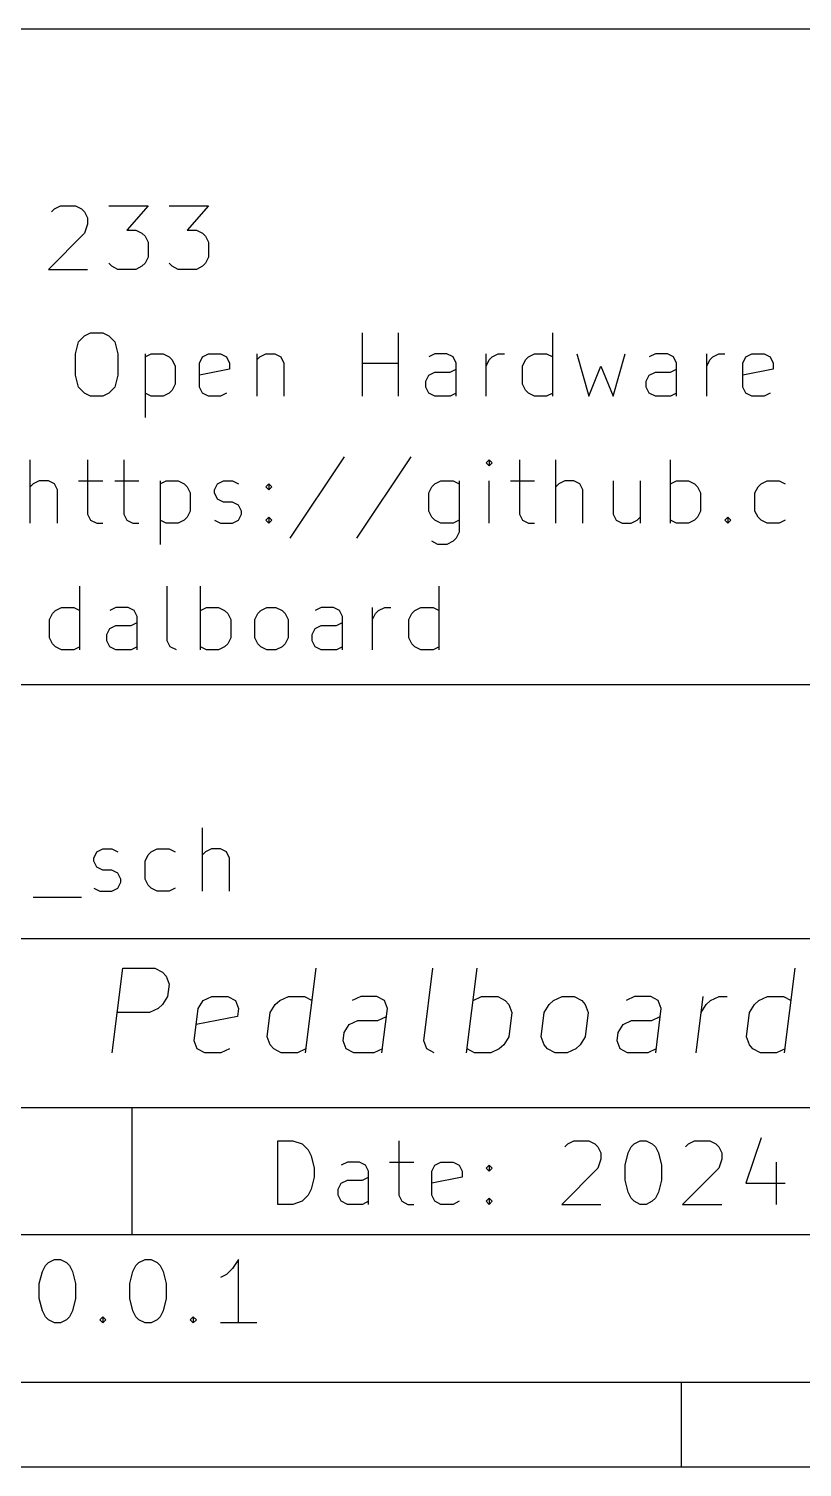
# Model space of a CAD drawing. Header units: millimetres. Extents: x 10 to 287, y -200 to -10.
# Drawn here: x 194.56 to 212.86, y -200.01 to -166.01 of the extents above; entities that cross this region are included whole.
import ezdxf

# ---------------------------------------------------------------- set-up
doc = ezdxf.new("R2010")
doc.units = ezdxf.units.MM
doc.layers.add('RED', color=14, linetype='CONTINUOUS')

msp = doc.modelspace()

# ---------------------------------------------------------------- linework, layer by layer
at = {"layer": 'RED', "linetype": 'CONTINUOUS'}
for p, q in [((177.0022, -166.0072), (285.0022, -166.0072)), ((195.1007, -170.3361), (195.1721, -170.2647)), ((195.1721, -170.2647), (195.315, -170.1933)), ((195.315, -170.1933), (195.6721, -170.1933)), ((195.6721, -170.1933), (195.815, -170.2647)), ((195.815, -170.2647), (195.8864, -170.3361)), ((195.8864, -170.3361), (195.9578, -170.479)), ((196.4578, -170.1933), (197.3864, -170.1933)), ((197.3864, -170.1933), (196.8864, -170.7647)), ((197.8864, -170.1933), (198.815, -170.1933)), ((198.815, -170.1933), (198.315, -170.7647)), ((195.9578, -170.6219), (195.8864, -170.8361)), ((195.9578, -170.479), (195.9578, -170.6219)), ((195.8864, -170.8361), (195.0292, -171.6933)), ((196.8864, -170.7647), (197.1007, -170.7647)), ((197.1007, -170.7647), (197.2436, -170.8361)), ((197.2436, -170.8361), (197.315, -170.9076)), ((197.315, -170.9076), (197.3864, -171.0504)), ((198.315, -170.7647), (198.5293, -170.7647)), ((198.5293, -170.7647), (198.6722, -170.8361)), ((198.6722, -170.8361), (198.7436, -170.9076)), ((198.7436, -170.9076), (198.815, -171.0504)), ((197.3864, -171.0504), (197.3864, -171.4076)), ((198.815, -171.0504), (198.815, -171.4076)), ((195.0292, -171.6933), (195.9578, -171.6933)), ((196.5293, -171.6219), (196.4578, -171.5504)), ((196.6721, -171.6933), (196.5293, -171.6219)), ((197.1007, -171.6933), (196.6721, -171.6933)), ((197.2436, -171.6219), (197.1007, -171.6933)), ((197.315, -171.5504), (197.2436, -171.6219)), ((197.3864, -171.4076), (197.315, -171.5504)), ((197.9579, -171.6219), (197.8864, -171.5504)), ((198.1007, -171.6933), (197.9579, -171.6219)), ((198.5293, -171.6933), (198.1007, -171.6933)), ((198.6722, -171.6219), (198.5293, -171.6933)), ((198.7436, -171.5504), (198.6722, -171.6219)), ((198.815, -171.4076), (198.7436, -171.5504)), ((195.7436, -173.4076), (195.8865, -173.2647)), ((195.8865, -173.2647), (196.0293, -173.1933)), ((196.0293, -173.1933), (196.315, -173.1933)), ((196.315, -173.1933), (196.4579, -173.2647)), ((196.4579, -173.2647), (196.6007, -173.4076)), ((202.4578, -174.6933), (202.4578, -173.1933)), ((203.3149, -174.6933), (203.3149, -173.1933)), ((206.9578, -174.6933), (206.9578, -173.1933)), ((195.6722, -173.6933), (195.7436, -173.4076)), ((195.6722, -174.1933), (195.6722, -173.6933)), ((196.6007, -173.4076), (196.6722, -173.6933)), ((196.6722, -173.6933), (196.6722, -174.1933)), ((197.315, -173.6933), (197.315, -175.1933)), ((197.315, -173.7647), (197.4579, -173.6933)), ((197.4579, -173.6933), (197.7436, -173.6933)), ((197.7436, -173.6933), (197.8864, -173.7647)), ((198.6721, -173.7647), (198.815, -173.6933)), ((198.815, -173.6933), (199.1007, -173.6933)), ((199.1007, -173.6933), (199.2435, -173.7647)), ((199.9578, -173.6933), (199.9578, -174.6933)), ((200.0292, -173.7647), (200.1721, -173.6933)), ((200.1721, -173.6933), (200.3864, -173.6933)), ((200.3864, -173.6933), (200.5292, -173.7647)), ((204.1721, -173.6933), (204.0292, -173.7647)), ((204.4578, -173.6933), (204.1721, -173.6933)), ((204.6006, -173.7647), (204.4578, -173.6933)), ((205.3863, -174.6933), (205.3863, -173.6933)), ((205.5292, -173.7647), (205.672, -173.6933)), ((205.672, -173.6933), (205.8149, -173.6933)), ((206.3863, -173.7647), (206.5292, -173.6933)), ((206.5292, -173.6933), (206.8149, -173.6933)), ((206.8149, -173.6933), (206.9578, -173.7647)), ((207.5291, -173.6933), (207.8149, -174.6933)), ((208.3863, -174.6933), (208.672, -173.6933)), ((209.3863, -173.6933), (209.2434, -173.7647)), ((209.672, -173.6933), (209.3863, -173.6933)), ((209.8148, -173.7647), (209.672, -173.6933)), ((210.6005, -174.6933), (210.6005, -173.6933)), ((210.7434, -173.7647), (210.8862, -173.6933)), ((210.8862, -173.6933), (211.0291, -173.6933)), ((211.5291, -173.7647), (211.672, -173.6933)), ((211.672, -173.6933), (211.9577, -173.6933)), ((211.9577, -173.6933), (212.1005, -173.7647)), ((197.8864, -173.7647), (197.9579, -173.8361)), ((197.9579, -173.8361), (198.0293, -173.979)), ((198.0293, -173.979), (198.0293, -174.4076)), ((198.6007, -173.9076), (198.6721, -173.7647)), ((198.6007, -174.479), (198.6007, -173.9076)), ((199.315, -174.0504), (198.6007, -174.1933)), ((199.2435, -173.7647), (199.315, -173.9076)), ((199.315, -173.9076), (199.315, -174.0504)), ((199.9578, -173.8361), (200.0292, -173.7647)), ((200.5292, -173.7647), (200.6007, -173.9076)), ((200.6007, -173.9076), (200.6007, -174.6933)), ((202.4578, -173.9076), (203.3149, -173.9076)), ((204.5292, -174.1219), (204.6721, -174.0504)), ((204.6721, -173.9076), (204.6006, -173.7647)), ((204.6721, -174.6933), (204.6721, -173.9076)), ((205.3863, -173.979), (205.4577, -173.8361)), ((205.4577, -173.8361), (205.5292, -173.7647)), ((206.2435, -173.979), (206.3149, -173.8361)), ((206.2435, -174.4076), (206.2435, -173.979)), ((206.3149, -173.8361), (206.3863, -173.7647)), ((207.8149, -174.6933), (208.1006, -173.979)), ((208.1006, -173.979), (208.3863, -174.6933)), ((209.7434, -174.1219), (209.8863, -174.0504)), ((209.8863, -173.9076), (209.8148, -173.7647)), ((209.8863, -174.6933), (209.8863, -173.9076)), ((210.6005, -173.979), (210.6719, -173.8361)), ((210.6719, -173.8361), (210.7434, -173.7647)), ((211.4577, -173.9076), (211.5291, -173.7647)), ((211.4577, -174.479), (211.4577, -173.9076)), ((212.172, -174.0504), (211.4577, -174.1933)), ((212.1005, -173.7647), (212.172, -173.9076)), ((212.172, -173.9076), (212.172, -174.0504)), ((195.7436, -174.479), (195.6722, -174.1933)), ((196.6722, -174.1933), (196.6007, -174.479)), ((198.0293, -174.4076), (197.9579, -174.5504)), ((203.9578, -174.3361), (204.0292, -174.1933)), ((203.9578, -174.479), (203.9578, -174.3361)), ((204.0292, -174.1933), (204.1721, -174.1219)), ((204.1721, -174.1219), (204.5292, -174.1219)), ((206.3149, -174.5504), (206.2435, -174.4076)), ((209.172, -174.3361), (209.2434, -174.1933)), ((209.172, -174.479), (209.172, -174.3361)), ((209.2434, -174.1933), (209.3863, -174.1219)), ((209.3863, -174.1219), (209.7434, -174.1219)), ((195.8865, -174.6219), (195.7436, -174.479)), ((196.0293, -174.6933), (195.8865, -174.6219)), ((196.315, -174.6933), (196.0293, -174.6933)), ((196.4579, -174.6219), (196.315, -174.6933)), ((196.6007, -174.479), (196.4579, -174.6219)), ((197.4579, -174.6933), (197.315, -174.6219)), ((197.7436, -174.6933), (197.4579, -174.6933)), ((197.8864, -174.6219), (197.7436, -174.6933)), ((197.9579, -174.5504), (197.8864, -174.6219)), ((198.6721, -174.6219), (198.6007, -174.479)), ((198.815, -174.6933), (198.6721, -174.6219)), ((199.1007, -174.6933), (198.815, -174.6933)), ((199.2435, -174.6219), (199.1007, -174.6933)), ((204.0292, -174.6219), (203.9578, -174.479)), ((204.1721, -174.6933), (204.0292, -174.6219)), ((204.5292, -174.6933), (204.1721, -174.6933)), ((204.6721, -174.6219), (204.5292, -174.6933)), ((206.3863, -174.6219), (206.3149, -174.5504)), ((206.5292, -174.6933), (206.3863, -174.6219)), ((206.8149, -174.6933), (206.5292, -174.6933)), ((206.9578, -174.6219), (206.8149, -174.6933)), ((209.2434, -174.6219), (209.172, -174.479)), ((209.3863, -174.6933), (209.2434, -174.6219)), ((209.7434, -174.6933), (209.3863, -174.6933)), ((209.8863, -174.6219), (209.7434, -174.6933)), ((211.5291, -174.6219), (211.4577, -174.479)), ((211.672, -174.6933), (211.5291, -174.6219)), ((211.9577, -174.6933), (211.672, -174.6933)), ((212.1005, -174.6219), (211.9577, -174.6933)), ((194.6007, -177.6933), (194.6007, -176.1933)), ((195.9578, -176.1933), (195.9578, -177.479)), ((196.8149, -176.1933), (196.8149, -177.479)), ((202.0291, -176.1219), (200.7434, -178.0504)), ((203.6005, -176.1219), (202.3148, -178.0504)), ((205.4576, -176.1933), (205.3862, -176.2647)), ((205.3862, -176.2647), (205.4576, -176.3361)), ((205.529, -176.2647), (205.4576, -176.1933)), ((205.4576, -176.1933), (205.4576, -176.3361)), ((205.4576, -176.3361), (205.529, -176.2647)), ((206.1719, -176.1933), (206.1719, -177.479)), ((207.029, -177.6933), (207.029, -176.1933)), ((209.7432, -177.6933), (209.7432, -176.1933)), ((194.6721, -176.7647), (194.6007, -176.8361)), ((194.815, -176.6933), (194.6721, -176.7647)), ((195.0293, -176.6933), (194.815, -176.6933)), ((195.1721, -176.7647), (195.0293, -176.6933)), ((195.2436, -176.9076), (195.1721, -176.7647)), ((195.7435, -176.6933), (196.3149, -176.6933)), ((196.6006, -176.6933), (197.172, -176.6933)), ((197.672, -176.6933), (197.672, -178.1933)), ((197.672, -176.7647), (197.8149, -176.6933)), ((197.8149, -176.6933), (198.1006, -176.6933)), ((198.1006, -176.6933), (198.2434, -176.7647)), ((198.2434, -176.7647), (198.3149, -176.8361)), ((198.9577, -176.9076), (199.0291, -176.7647)), ((199.0291, -176.7647), (199.172, -176.6933)), ((199.172, -176.6933), (199.3862, -176.6933)), ((199.3862, -176.6933), (199.5291, -176.7647)), ((200.172, -176.8361), (200.2434, -176.7647)), ((200.2434, -176.7647), (200.3148, -176.8361)), ((200.2434, -176.7647), (200.2434, -176.9076)), ((204.1005, -176.8361), (204.1719, -176.7647)), ((204.1719, -176.7647), (204.3148, -176.6933)), ((204.3148, -176.6933), (204.6005, -176.6933)), ((204.6005, -176.6933), (204.7434, -176.7647)), ((204.7434, -176.6933), (204.7434, -177.9076)), ((205.4576, -177.6933), (205.4576, -176.6933)), ((205.9576, -176.6933), (206.529, -176.6933)), ((207.1004, -176.7647), (207.029, -176.8361)), ((207.2433, -176.6933), (207.1004, -176.7647)), ((207.4576, -176.6933), (207.2433, -176.6933)), ((207.6004, -176.7647), (207.4576, -176.6933)), ((207.6719, -176.9076), (207.6004, -176.7647)), ((208.3861, -176.6933), (208.3861, -177.479)), ((209.029, -176.6933), (209.029, -177.6933)), ((209.7432, -176.7647), (209.8861, -176.6933)), ((209.8861, -176.6933), (210.1718, -176.6933)), ((210.1718, -176.6933), (210.3146, -176.7647)), ((210.3146, -176.7647), (210.3861, -176.8361)), ((211.8146, -176.8361), (211.886, -176.7647)), ((211.886, -176.7647), (212.0289, -176.6933)), ((212.0289, -176.6933), (212.3146, -176.6933)), ((212.3146, -176.6933), (212.4575, -176.7647)), ((195.2436, -177.6933), (195.2436, -176.9076)), ((198.3149, -176.8361), (198.3863, -176.979)), ((198.3863, -176.979), (198.3863, -177.4076)), ((198.9577, -176.979), (198.9577, -176.9076)), ((199.0291, -177.1219), (198.9577, -176.979)), ((199.172, -177.1933), (199.0291, -177.1219)), ((200.2434, -176.9076), (200.172, -176.8361)), ((200.3148, -176.8361), (200.2434, -176.9076)), ((204.0291, -176.979), (204.1005, -176.8361)), ((204.0291, -177.4076), (204.0291, -176.979)), ((207.6719, -177.6933), (207.6719, -176.9076)), ((210.3861, -176.8361), (210.4575, -176.979)), ((210.4575, -176.979), (210.4575, -177.4076)), ((211.7432, -176.979), (211.8146, -176.8361)), ((211.7432, -177.4076), (211.7432, -176.979)), ((195.9578, -177.479), (196.0292, -177.6219)), ((196.8149, -177.479), (196.8863, -177.6219)), ((198.3863, -177.4076), (198.3149, -177.5504)), ((199.3862, -177.1933), (199.172, -177.1933)), ((199.5291, -177.2647), (199.3862, -177.1933)), ((199.6005, -177.4076), (199.5291, -177.2647)), ((199.5291, -177.6219), (199.6005, -177.479)), ((199.6005, -177.479), (199.6005, -177.4076)), ((204.1005, -177.5504), (204.0291, -177.4076)), ((206.1719, -177.479), (206.2433, -177.6219)), ((208.3861, -177.479), (208.4575, -177.6219)), ((210.4575, -177.4076), (210.3861, -177.5504)), ((211.8146, -177.5504), (211.7432, -177.4076)), ((196.0292, -177.6219), (196.1721, -177.6933)), ((196.1721, -177.6933), (196.3149, -177.6933)), ((196.8863, -177.6219), (197.0292, -177.6933)), ((197.0292, -177.6933), (197.172, -177.6933)), ((197.8149, -177.6933), (197.672, -177.6219)), ((198.1006, -177.6933), (197.8149, -177.6933)), ((198.2434, -177.6219), (198.1006, -177.6933)), ((198.3149, -177.5504), (198.2434, -177.6219)), ((198.9577, -177.6219), (199.1005, -177.6933)), ((199.1005, -177.6933), (199.3862, -177.6933)), ((199.3862, -177.6933), (199.5291, -177.6219)), ((200.172, -177.6219), (200.2434, -177.5504)), ((200.2434, -177.6933), (200.172, -177.6219)), ((200.2434, -177.5504), (200.3148, -177.6219)), ((200.2434, -177.5504), (200.2434, -177.6933)), ((200.3148, -177.6219), (200.2434, -177.6933)), ((204.1719, -177.6219), (204.1005, -177.5504)), ((204.3148, -177.6933), (204.1719, -177.6219)), ((204.6005, -177.6933), (204.3148, -177.6933)), ((204.7434, -177.6219), (204.6005, -177.6933)), ((206.2433, -177.6219), (206.3862, -177.6933)), ((206.3862, -177.6933), (206.529, -177.6933)), ((208.4575, -177.6219), (208.6004, -177.6933)), ((208.6004, -177.6933), (208.8147, -177.6933)), ((208.8147, -177.6933), (208.9575, -177.6219)), ((208.9575, -177.6219), (209.029, -177.5504)), ((209.8861, -177.6933), (209.7432, -177.6219)), ((210.1718, -177.6933), (209.8861, -177.6933)), ((210.3146, -177.6219), (210.1718, -177.6933)), ((210.3861, -177.5504), (210.3146, -177.6219)), ((211.0289, -177.6219), (211.1003, -177.5504)), ((211.1003, -177.6933), (211.0289, -177.6219)), ((211.1003, -177.5504), (211.1717, -177.6219)), ((211.1003, -177.5504), (211.1003, -177.6933)), ((211.1717, -177.6219), (211.1003, -177.6933)), ((211.886, -177.6219), (211.8146, -177.5504)), ((212.0289, -177.6933), (211.886, -177.6219)), ((212.3146, -177.6933), (212.0289, -177.6933)), ((212.4575, -177.6219), (212.3146, -177.6933)), ((204.2434, -178.1933), (204.1005, -178.1219)), ((204.6005, -178.1219), (204.4576, -178.1933)), ((204.6719, -178.0504), (204.6005, -178.1219)), ((204.7434, -177.9076), (204.6719, -178.0504)), ((204.4576, -178.1933), (204.2434, -178.1933)), ((195.7706, -180.6855), (195.7706, -179.1855)), ((197.8419, -180.4712), (197.8419, -179.1855)), ((198.6276, -180.6855), (198.6276, -179.1855)), ((204.2704, -180.6855), (204.2704, -179.1855)), ((195.0563, -179.9712), (195.1277, -179.8283)), ((195.1277, -179.8283), (195.1991, -179.7569)), ((195.1991, -179.7569), (195.342, -179.6855)), ((195.342, -179.6855), (195.6277, -179.6855)), ((195.6277, -179.6855), (195.7706, -179.7569)), ((196.6277, -179.6855), (196.4848, -179.7569)), ((196.9134, -179.6855), (196.6277, -179.6855)), ((197.0562, -179.7569), (196.9134, -179.6855)), ((197.1277, -179.8998), (197.0562, -179.7569)), ((198.6276, -179.7569), (198.7705, -179.6855)), ((198.7705, -179.6855), (199.0562, -179.6855)), ((199.0562, -179.6855), (199.199, -179.7569)), ((199.199, -179.7569), (199.2705, -179.8283)), ((199.2705, -179.8283), (199.3419, -179.9712)), ((199.9133, -179.9712), (199.9847, -179.8283)), ((199.9847, -179.8283), (200.0561, -179.7569)), ((200.0561, -179.7569), (200.199, -179.6855)), ((200.199, -179.6855), (200.4133, -179.6855)), ((200.4133, -179.6855), (200.5561, -179.7569)), ((200.5561, -179.7569), (200.6276, -179.8283)), ((200.6276, -179.8283), (200.699, -179.9712)), ((201.4847, -179.6855), (201.3418, -179.7569)), ((201.7704, -179.6855), (201.4847, -179.6855)), ((201.9132, -179.7569), (201.7704, -179.6855)), ((201.9847, -179.8998), (201.9132, -179.7569)), ((202.6989, -180.6855), (202.6989, -179.6855)), ((202.6989, -179.9712), (202.7703, -179.8283)), ((202.7703, -179.8283), (202.8418, -179.7569)), ((202.8418, -179.7569), (202.9846, -179.6855)), ((202.9846, -179.6855), (203.1275, -179.6855)), ((203.5561, -179.9712), (203.6275, -179.8283)), ((203.6275, -179.8283), (203.6989, -179.7569)), ((203.6989, -179.7569), (203.8418, -179.6855)), ((203.8418, -179.6855), (204.1275, -179.6855)), ((204.1275, -179.6855), (204.2704, -179.7569)), ((195.0563, -180.3998), (195.0563, -179.9712)), ((196.4134, -180.3283), (196.4848, -180.1855)), ((196.4848, -180.1855), (196.6277, -180.1141)), ((196.6277, -180.1141), (196.9848, -180.1141)), ((196.9848, -180.1141), (197.1277, -180.0426)), ((197.1277, -180.6855), (197.1277, -179.8998)), ((199.3419, -179.9712), (199.3419, -180.3998)), ((199.9133, -180.3998), (199.9133, -179.9712)), ((200.699, -179.9712), (200.699, -180.3998)), ((201.2704, -180.3283), (201.3418, -180.1855)), ((201.3418, -180.1855), (201.4847, -180.1141)), ((201.4847, -180.1141), (201.8418, -180.1141)), ((201.8418, -180.1141), (201.9847, -180.0426)), ((201.9847, -180.6855), (201.9847, -179.8998)), ((203.5561, -180.3998), (203.5561, -179.9712)), ((195.1277, -180.5426), (195.0563, -180.3998)), ((196.4134, -180.4712), (196.4134, -180.3283)), ((196.4848, -180.6141), (196.4134, -180.4712)), ((197.9133, -180.6141), (197.8419, -180.4712)), ((199.3419, -180.3998), (199.2705, -180.5426)), ((199.9847, -180.5426), (199.9133, -180.3998)), ((200.699, -180.3998), (200.6276, -180.5426)), ((201.2704, -180.4712), (201.2704, -180.3283)), ((201.3418, -180.6141), (201.2704, -180.4712)), ((203.6275, -180.5426), (203.5561, -180.3998)), ((195.1991, -180.6141), (195.1277, -180.5426)), ((195.342, -180.6855), (195.1991, -180.6141)), ((195.6277, -180.6855), (195.342, -180.6855)), ((195.7706, -180.6141), (195.6277, -180.6855)), ((196.6277, -180.6855), (196.4848, -180.6141)), ((196.9848, -180.6855), (196.6277, -180.6855)), ((197.1277, -180.6141), (196.9848, -180.6855)), ((198.0562, -180.6855), (197.9133, -180.6141)), ((198.7705, -180.6855), (198.6276, -180.6141)), ((199.0562, -180.6855), (198.7705, -180.6855)), ((199.199, -180.6141), (199.0562, -180.6855)), ((199.2705, -180.5426), (199.199, -180.6141)), ((200.0561, -180.6141), (199.9847, -180.5426)), ((200.199, -180.6855), (200.0561, -180.6141)), ((200.4133, -180.6855), (200.199, -180.6855)), ((200.5561, -180.6141), (200.4133, -180.6855)), ((200.6276, -180.5426), (200.5561, -180.6141)), ((201.4847, -180.6855), (201.3418, -180.6141)), ((201.8418, -180.6855), (201.4847, -180.6855)), ((201.9847, -180.6141), (201.8418, -180.6855)), ((203.6989, -180.6141), (203.6275, -180.5426)), ((203.8418, -180.6855), (203.6989, -180.6141)), ((204.1275, -180.6855), (203.8418, -180.6855)), ((204.2704, -180.6141), (204.1275, -180.6855)), ((177.0022, -181.5072), (285.0022, -181.5072)), ((198.6721, -186.3933), (198.6721, -184.8933)), ((196.1007, -185.6076), (196.1721, -185.4647)), ((196.1007, -185.679), (196.1007, -185.6076)), ((196.1721, -185.4647), (196.315, -185.3933)), ((196.315, -185.3933), (196.5292, -185.3933)), ((196.5292, -185.3933), (196.6721, -185.4647)), ((197.315, -185.679), (197.3864, -185.5361)), ((197.3864, -185.5361), (197.4578, -185.4647)), ((197.4578, -185.4647), (197.6007, -185.3933)), ((197.6007, -185.3933), (197.8864, -185.3933)), ((197.8864, -185.3933), (198.0293, -185.4647)), ((198.7435, -185.4647), (198.6721, -185.5361)), ((198.8864, -185.3933), (198.7435, -185.4647)), ((199.1007, -185.3933), (198.8864, -185.3933)), ((199.2435, -185.4647), (199.1007, -185.3933)), ((199.315, -185.6076), (199.2435, -185.4647)), ((199.315, -186.3933), (199.315, -185.6076)), ((196.1721, -185.8219), (196.1007, -185.679)), ((196.315, -185.8933), (196.1721, -185.8219)), ((196.5292, -185.8933), (196.315, -185.8933)), ((196.6721, -185.9647), (196.5292, -185.8933)), ((196.7435, -186.1076), (196.6721, -185.9647)), ((197.315, -186.1076), (197.315, -185.679)), ((196.6721, -186.3219), (196.7435, -186.179)), ((196.7435, -186.179), (196.7435, -186.1076)), ((197.3864, -186.2504), (197.315, -186.1076)), ((197.4578, -186.3219), (197.3864, -186.2504)), ((194.6721, -186.5361), (195.8149, -186.5361)), ((196.1007, -186.3219), (196.2435, -186.3933)), ((196.2435, -186.3933), (196.5292, -186.3933)), ((196.5292, -186.3933), (196.6721, -186.3219)), ((197.6007, -186.3933), (197.4578, -186.3219)), ((197.8864, -186.3933), (197.6007, -186.3933)), ((198.0293, -186.3219), (197.8864, -186.3933)), ((177.0022, -187.5072), (285.0022, -187.5072)), ((196.539, -190.2116), (196.789, -188.2116)), ((196.789, -188.2116), (197.5509, -188.2116)), ((197.5509, -188.2116), (197.7295, -188.3068)), ((197.7295, -188.3068), (197.8128, -188.4021)), ((201.1105, -190.2116), (201.3605, -188.2116)), ((203.9081, -189.9259), (204.1223, -188.2116)), ((204.9199, -190.2116), (205.1699, -188.2116)), ((212.4437, -190.2116), (212.6937, -188.2116)), ((197.8128, -188.4021), (197.8843, -188.5925)), ((197.8843, -188.5925), (197.8486, -188.8783)), ((197.8486, -188.8783), (197.7295, -189.0687)), ((198.5748, -189.164), (198.6938, -188.9735)), ((198.6938, -188.9735), (198.8962, -188.8783)), ((198.8962, -188.8783), (199.2771, -188.8783)), ((199.2771, -188.8783), (199.4557, -188.9735)), ((199.4557, -188.9735), (199.5271, -189.164)), ((200.3962, -189.0687), (200.5033, -188.9735)), ((200.5033, -188.9735), (200.7057, -188.8783)), ((200.7057, -188.8783), (201.0867, -188.8783)), ((201.0867, -188.8783), (201.2652, -188.9735)), ((202.42, -188.8783), (202.2176, -188.9735)), ((202.8009, -188.8783), (202.42, -188.8783)), ((202.9795, -188.9735), (202.8009, -188.8783)), ((203.0509, -189.164), (202.9795, -188.9735)), ((205.0747, -188.9735), (205.2771, -188.8783)), ((205.2771, -188.8783), (205.658, -188.8783)), ((205.658, -188.8783), (205.8366, -188.9735)), ((205.8366, -188.9735), (205.9199, -189.0687)), ((206.8723, -189.0687), (206.9794, -188.9735)), ((206.9794, -188.9735), (207.1818, -188.8783)), ((207.1818, -188.8783), (207.4675, -188.8783)), ((207.4675, -188.8783), (207.6461, -188.9735)), ((207.6461, -188.9735), (207.7294, -189.0687)), ((208.8961, -188.8783), (208.6937, -188.9735)), ((209.277, -188.8783), (208.8961, -188.8783)), ((209.4556, -188.9735), (209.277, -188.8783)), ((209.527, -189.164), (209.4556, -188.9735)), ((210.3484, -190.2116), (210.5151, -188.8783)), ((210.5865, -189.0687), (210.6937, -188.9735)), ((210.6937, -188.9735), (210.8961, -188.8783)), ((210.8961, -188.8783), (211.0865, -188.8783)), ((211.7294, -189.0687), (211.8365, -188.9735)), ((211.8365, -188.9735), (212.0389, -188.8783)), ((212.0389, -188.8783), (212.4199, -188.8783)), ((212.4199, -188.8783), (212.5984, -188.9735)), ((197.42, -189.2592), (196.6581, -189.2592)), ((197.6224, -189.164), (197.42, -189.2592)), ((197.7295, -189.0687), (197.6224, -189.164)), ((198.4795, -189.9259), (198.5748, -189.164)), ((199.5033, -189.3544), (198.5271, -189.5449)), ((199.5271, -189.164), (199.5033, -189.3544)), ((200.2057, -189.8306), (200.2771, -189.2592)), ((200.2771, -189.2592), (200.3962, -189.0687)), ((202.8247, -189.4497), (203.0271, -189.3544)), ((202.92, -190.2116), (203.0509, -189.164)), ((205.9199, -189.0687), (205.9914, -189.2592)), ((205.9914, -189.2592), (205.9199, -189.8306)), ((206.6818, -189.8306), (206.7532, -189.2592)), ((206.7532, -189.2592), (206.8723, -189.0687)), ((207.7294, -189.0687), (207.8009, -189.2592)), ((207.8009, -189.2592), (207.7294, -189.8306)), ((209.3008, -189.4497), (209.5032, -189.3544)), ((209.3961, -190.2116), (209.527, -189.164)), ((210.4675, -189.2592), (210.5865, -189.0687)), ((211.5389, -189.8306), (211.6103, -189.2592)), ((211.6103, -189.2592), (211.7294, -189.0687)), ((202.0271, -189.7354), (202.1462, -189.5449)), ((202.1462, -189.5449), (202.3486, -189.4497)), ((202.3486, -189.4497), (202.8247, -189.4497)), ((208.5032, -189.7354), (208.6223, -189.5449)), ((208.6223, -189.5449), (208.8247, -189.4497)), ((208.8247, -189.4497), (209.3008, -189.4497)), ((198.5509, -190.1164), (198.4795, -189.9259)), ((200.2771, -190.0211), (200.2057, -189.8306)), ((200.3605, -190.1164), (200.2771, -190.0211)), ((202.0033, -189.9259), (202.0271, -189.7354)), ((202.0747, -190.1164), (202.0033, -189.9259)), ((203.9795, -190.1164), (203.9081, -189.9259)), ((205.8009, -190.0211), (205.6937, -190.1164)), ((205.9199, -189.8306), (205.8009, -190.0211)), ((206.7532, -190.0211), (206.6818, -189.8306)), ((206.8366, -190.1164), (206.7532, -190.0211)), ((207.6104, -190.0211), (207.5032, -190.1164)), ((207.7294, -189.8306), (207.6104, -190.0211)), ((208.4794, -189.9259), (208.5032, -189.7354)), ((208.5508, -190.1164), (208.4794, -189.9259)), ((211.6103, -190.0211), (211.5389, -189.8306)), ((211.6937, -190.1164), (211.6103, -190.0211)), ((198.7295, -190.2116), (198.5509, -190.1164)), ((199.1105, -190.2116), (198.7295, -190.2116)), ((199.3128, -190.1164), (199.1105, -190.2116)), ((200.5391, -190.2116), (200.3605, -190.1164)), ((200.92, -190.2116), (200.5391, -190.2116)), ((201.1224, -190.1164), (200.92, -190.2116)), ((202.2533, -190.2116), (202.0747, -190.1164)), ((202.7295, -190.2116), (202.2533, -190.2116)), ((202.9319, -190.1164), (202.7295, -190.2116)), ((204.1581, -190.2116), (203.9795, -190.1164)), ((205.1104, -190.2116), (204.9318, -190.1164)), ((205.4914, -190.2116), (205.1104, -190.2116)), ((205.6937, -190.1164), (205.4914, -190.2116)), ((207.0152, -190.2116), (206.8366, -190.1164)), ((207.3009, -190.2116), (207.0152, -190.2116)), ((207.5032, -190.1164), (207.3009, -190.2116)), ((208.7294, -190.2116), (208.5508, -190.1164)), ((209.2056, -190.2116), (208.7294, -190.2116)), ((209.408, -190.1164), (209.2056, -190.2116)), ((211.8723, -190.2116), (211.6937, -190.1164)), ((212.2532, -190.2116), (211.8723, -190.2116)), ((212.4556, -190.1164), (212.2532, -190.2116)), ((177.0022, -191.5072), (285.0022, -191.5072)), ((197.0022, -191.5072), (197.0022, -194.5072)), ((200.4579, -193.7933), (200.4579, -192.2933)), ((200.4579, -192.2933), (200.815, -192.2933)), ((200.815, -192.2933), (201.0293, -192.3647)), ((201.0293, -192.3647), (201.1722, -192.5076)), ((203.315, -192.2933), (203.315, -193.579)), ((207.2436, -192.4361), (207.315, -192.3647)), ((207.315, -192.3647), (207.4579, -192.2933)), ((207.4579, -192.2933), (207.815, -192.2933)), ((207.815, -192.2933), (207.9579, -192.3647)), ((207.9579, -192.3647), (208.0293, -192.4361)), ((208.0293, -192.4361), (208.1007, -192.579)), ((208.7436, -192.579), (208.815, -192.4361)), ((208.815, -192.4361), (208.8865, -192.3647)), ((208.8865, -192.3647), (209.0293, -192.2933)), ((209.0293, -192.2933), (209.1722, -192.2933)), ((209.1722, -192.2933), (209.315, -192.3647)), ((209.315, -192.3647), (209.3865, -192.4361)), ((209.3865, -192.4361), (209.4579, -192.579)), ((210.1008, -192.4361), (210.1722, -192.3647)), ((210.1722, -192.3647), (210.3151, -192.2933)), ((210.3151, -192.2933), (210.6722, -192.2933)), ((210.6722, -192.2933), (210.8151, -192.3647)), ((210.8151, -192.3647), (210.8865, -192.4361)), ((210.8865, -192.4361), (210.9579, -192.579)), ((211.8865, -192.2219), (211.5294, -193.2933)), ((201.1722, -192.5076), (201.2436, -192.6504)), ((201.2436, -192.6504), (201.315, -192.9361)), ((208.1007, -192.7219), (208.0293, -192.9361)), ((208.1007, -192.579), (208.1007, -192.7219)), ((208.6722, -192.8647), (208.7436, -192.579)), ((209.4579, -192.579), (209.5293, -192.8647)), ((210.9579, -192.7219), (210.8865, -192.9361)), ((210.9579, -192.579), (210.9579, -192.7219)), ((201.315, -192.9361), (201.315, -193.1504)), ((202.1008, -192.7933), (201.9579, -192.8647)), ((202.3865, -192.7933), (202.1008, -192.7933)), ((202.5293, -192.8647), (202.3865, -192.7933)), ((202.6008, -193.0076), (202.5293, -192.8647)), ((202.6008, -193.7933), (202.6008, -193.0076)), ((203.1007, -192.7933), (203.6721, -192.7933)), ((204.1007, -193.0076), (204.1721, -192.8647)), ((204.1007, -193.579), (204.1007, -193.0076)), ((204.1721, -192.8647), (204.315, -192.7933)), ((204.315, -192.7933), (204.6007, -192.7933)), ((204.6007, -192.7933), (204.7435, -192.8647)), ((204.7435, -192.8647), (204.815, -193.0076)), ((204.815, -193.0076), (204.815, -193.1504)), ((205.3864, -192.9361), (205.4578, -192.8647)), ((205.4578, -193.0076), (205.3864, -192.9361)), ((205.4578, -192.8647), (205.5292, -192.9361)), ((205.4578, -192.8647), (205.4578, -193.0076)), ((205.5292, -192.9361), (205.4578, -193.0076)), ((208.0293, -192.9361), (207.1721, -193.7933)), ((208.6722, -193.2219), (208.6722, -192.8647)), ((209.5293, -192.8647), (209.5293, -193.2219)), ((210.8865, -192.9361), (210.0293, -193.7933)), ((212.2437, -192.7933), (212.2437, -193.7933)), ((201.2436, -193.4361), (201.1722, -193.579)), ((201.315, -193.1504), (201.2436, -193.4361)), ((201.8865, -193.4361), (201.9579, -193.2933)), ((201.8865, -193.579), (201.8865, -193.4361)), ((201.9579, -193.2933), (202.1008, -193.2219)), ((202.1008, -193.2219), (202.4579, -193.2219)), ((202.4579, -193.2219), (202.6008, -193.1504)), ((204.815, -193.1504), (204.1007, -193.2933)), ((208.7436, -193.5076), (208.6722, -193.2219)), ((209.5293, -193.2219), (209.4579, -193.5076)), ((211.5294, -193.2933), (212.4579, -193.2933)), ((200.815, -193.7933), (200.4579, -193.7933)), ((201.0293, -193.7219), (200.815, -193.7933)), ((201.1722, -193.579), (201.0293, -193.7219)), ((201.9579, -193.7219), (201.8865, -193.579)), ((202.1008, -193.7933), (201.9579, -193.7219)), ((202.4579, -193.7933), (202.1008, -193.7933)), ((202.6008, -193.7219), (202.4579, -193.7933)), ((203.315, -193.579), (203.3864, -193.7219)), ((203.3864, -193.7219), (203.5293, -193.7933)), ((203.5293, -193.7933), (203.6721, -193.7933)), ((204.1721, -193.7219), (204.1007, -193.579)), ((204.315, -193.7933), (204.1721, -193.7219)), ((204.6007, -193.7933), (204.315, -193.7933)), ((204.7435, -193.7219), (204.6007, -193.7933)), ((205.3864, -193.7219), (205.4578, -193.6504)), ((205.4578, -193.7933), (205.3864, -193.7219)), ((205.4578, -193.6504), (205.5292, -193.7219)), ((205.4578, -193.6504), (205.4578, -193.7933)), ((205.5292, -193.7219), (205.4578, -193.7933)), ((207.1721, -193.7933), (208.1007, -193.7933)), ((208.815, -193.6504), (208.7436, -193.5076)), ((208.8865, -193.7219), (208.815, -193.6504)), ((209.0293, -193.7933), (208.8865, -193.7219)), ((209.1722, -193.7933), (209.0293, -193.7933)), ((209.315, -193.7219), (209.1722, -193.7933)), ((209.3865, -193.6504), (209.315, -193.7219)), ((209.4579, -193.5076), (209.3865, -193.6504)), ((210.0293, -193.7933), (210.9579, -193.7933)), ((177.0022, -194.5072), (285.0022, -194.5072)), ((195.0294, -195.1647), (195.1722, -195.0933)), ((195.1722, -195.0933), (195.3151, -195.0933)), ((195.3151, -195.0933), (195.4579, -195.1647)), ((197.1723, -195.1647), (197.3151, -195.0933)), ((197.3151, -195.0933), (197.458, -195.0933)), ((197.458, -195.0933), (197.6008, -195.1647)), ((199.5294, -195.0933), (199.3866, -195.3076)), ((199.5294, -196.5933), (199.5294, -195.0933)), ((194.8151, -195.6647), (194.8865, -195.379)), ((194.8865, -195.379), (194.9579, -195.2361)), ((194.9579, -195.2361), (195.0294, -195.1647)), ((195.4579, -195.1647), (195.5294, -195.2361)), ((195.5294, -195.2361), (195.6008, -195.379)), ((195.6008, -195.379), (195.6722, -195.6647)), ((196.958, -195.6647), (197.0294, -195.379)), ((197.0294, -195.379), (197.1008, -195.2361)), ((197.1008, -195.2361), (197.1723, -195.1647)), ((197.6008, -195.1647), (197.6723, -195.2361)), ((197.6723, -195.2361), (197.7437, -195.379)), ((197.7437, -195.379), (197.8151, -195.6647)), ((199.2437, -195.4504), (199.1009, -195.5219)), ((199.3866, -195.3076), (199.2437, -195.4504)), ((194.8151, -196.0219), (194.8151, -195.6647)), ((195.6722, -195.6647), (195.6722, -196.0219)), ((196.958, -196.0219), (196.958, -195.6647)), ((197.8151, -195.6647), (197.8151, -196.0219)), ((194.8865, -196.3076), (194.8151, -196.0219)), ((195.6722, -196.0219), (195.6008, -196.3076)), ((197.0294, -196.3076), (196.958, -196.0219)), ((197.8151, -196.0219), (197.7437, -196.3076)), ((194.9579, -196.4504), (194.8865, -196.3076)), ((195.0294, -196.5219), (194.9579, -196.4504)), ((195.5294, -196.4504), (195.4579, -196.5219)), ((195.6008, -196.3076), (195.5294, -196.4504)), ((196.2437, -196.5219), (196.3151, -196.4504)), ((196.3151, -196.4504), (196.3865, -196.5219)), ((196.3151, -196.4504), (196.3151, -196.5933)), ((197.1008, -196.4504), (197.0294, -196.3076)), ((197.1723, -196.5219), (197.1008, -196.4504)), ((197.6723, -196.4504), (197.6008, -196.5219)), ((197.7437, -196.3076), (197.6723, -196.4504)), ((198.3866, -196.5219), (198.458, -196.4504)), ((198.458, -196.4504), (198.5294, -196.5219)), ((198.458, -196.4504), (198.458, -196.5933)), ((195.1722, -196.5933), (195.0294, -196.5219)), ((195.3151, -196.5933), (195.1722, -196.5933)), ((195.4579, -196.5219), (195.3151, -196.5933)), ((196.3151, -196.5933), (196.2437, -196.5219)), ((196.3865, -196.5219), (196.3151, -196.5933)), ((197.3151, -196.5933), (197.1723, -196.5219)), ((197.458, -196.5933), (197.3151, -196.5933)), ((197.6008, -196.5219), (197.458, -196.5933)), ((198.458, -196.5933), (198.3866, -196.5219)), ((198.5294, -196.5219), (198.458, -196.5933)), ((199.958, -196.5933), (199.1009, -196.5933)), ((285.0022, -198.0072), (12, -198.0072)), ((285.0022, -198.0072), (177.0022, -198.0072)), ((210, -198.0072), (210, -200.0072)), ((287.0022, -200.0072), (10, -200.0072))]:
    msp.add_line(p, q, dxfattribs=at)

doc.saveas('drawing.dxf')
